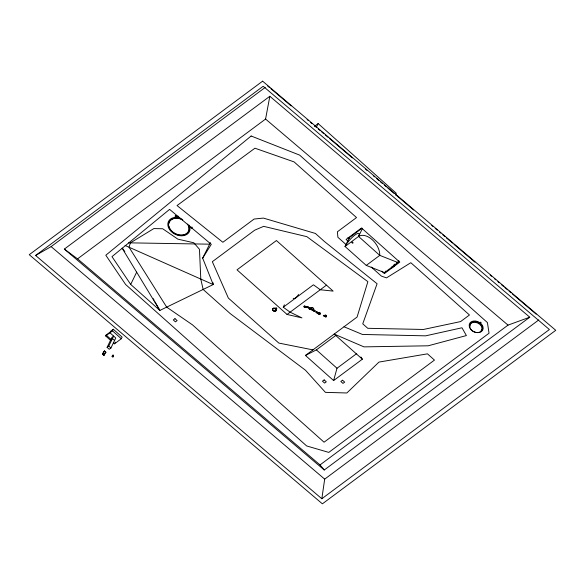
<?xml version="1.0" encoding="UTF-8"?>
<svg xmlns="http://www.w3.org/2000/svg" width="585" height="585" viewBox="0 0 585 585"><rect width="100%" height="100%" fill="white"/><g stroke="black" fill="none" stroke-linecap="round" stroke-linejoin="round"><path stroke-width="0.88" d="M310.891 309.209L311.074 307.871L312.434 307.608L313.684 308.536L313.502 309.874L312.141 310.138L310.891 309.209L311.074 307.871M321.83 498.742L549.395 329.53L263.17 86.258L35.605 255.469L321.83 498.742L324.69 479.13L538.8 319.922M177.986 216.011L177.825 216.94L179.756 217.525M64.335 249.086L77.564 258.848L265.575 119.055L269.831 96.284L529.754 317.202L324.258 470.004L64.335 249.086L269.831 96.284M112.854 357.004L113.388 356.601C111.896 355.731 113.49 355.139 112.042 356.28L112.854 357.004L112.971 356.397M316.039 312.185L316.712 311.593L316.938 312.5L316.039 312.185L316.207 311.637M316.704 312.734L317.319 312.178L317.523 313.019L316.704 312.734L316.865 312.222M317.882 313.56L318.189 312.463L319.366 312.361L320.317 313.209L320.017 314.306L318.832 314.408L317.882 313.56L320.017 314.306M324.609 316.178L324.872 315.264L325.823 315.176L326.591 315.863L326.408 316.631L325.377 316.858L324.609 316.178L324.872 315.264M326.335 316.777L326.591 315.863M312.916 349.888L278.818 343.066L228.362 298.072L212.333 261.692L254.738 230.161L263.645 226.344L306.862 236.669L367.877 281.656L357.077 317.055L305.45 355.446L333.611 380.564L336.997 368.25L356.726 353.581M283.257 307.227L313.421 284.8L320.273 289.743L333.143 291.111L276.434 240.53L237.013 269.839L287.045 314.452L301.918 317.882L290.116 312.171L283.257 307.227L284.361 304.8M110.872 340.587L105.68 335.958L106.126 335.044L110.397 331.87M213.035 282.774L213.203 284.566L159.859 310.438L130.704 284.434L136.685 272.12M105.68 335.958L112.51 330.883L113.307 329.245L122.119 337.106L121.322 338.744L114.492 343.819L113.307 342.759M102.397 354.137L104.437 350.963L105.914 352.272L103.867 355.453L102.397 354.137L104.437 350.963L105.914 352.272L105.124 352.857L105.468 351.943M107.092 347.344L111.947 337.348L113.644 336.082L108.788 346.079L107.092 347.344L109.234 349.26L110.931 347.995L115.786 337.991L109.951 332.785L110.748 331.147L113.307 329.245M103.867 355.453L104.81 353.501M114.492 343.819L115.289 342.181M112.539 355.738L113.066 355.11L113.578 355.57L112.985 356.236M112.759 355.38L113.161 356.082L113.578 355.57M112.839 355.475L113.066 355.11M112.956 355.241L113.351 355.936L112.722 355.366M125.095 245.473L213.203 284.566L202.666 258.139L210.403 242.643M316.558 126.85L318.152 123.581L396.294 193.269L395.497 194.9M303.9 306.774L305.333 307.483L303.9 306.774L304.28 306.021L305.151 306.072L305.641 306.876L304.28 306.021M307.045 307.14L306.672 307.513L306.065 306.971L306.891 306.759L306.971 307.286L306.891 306.759M306.065 306.971L306.438 306.598M306.218 307.352L306.13 306.825M306.672 307.513L306.284 307.205M307.088 307.213L308.266 307.798L307.088 307.213L307.41 306.562L308.522 307.293L307.41 306.562M308.997 308.668L310.584 309.45L309.619 309.399L308.997 308.668L309.406 307.842L310.372 307.9L310.927 308.778L309.406 307.842M311.008 308.017L312.434 307.608M312.141 310.138L313.502 309.874M313.684 308.536L312.361 307.754M313.202 310.759L314.701 311.498L313.202 310.759L313.597 309.97L314.503 310.028L315.022 310.862L313.597 309.97M316.141 311.783L316.712 311.593M316.441 312.544L317.684 312.507M317.107 311.951L316.639 311.739M317.07 313.063L317.523 313.019M318.189 312.463L320.317 313.209M398.919 260.72L398.012 262.585L384.506 272.625L366.261 265.407L345.055 246.497L358.561 236.457L362.444 228.45M323.6 315.805L324.368 316.185L323.6 315.805L323.834 315.33L324.529 315.856L323.834 315.33M324.799 315.41L325.823 315.176M325.377 316.858L326.408 316.631M381.698 271.177L384.382 273.575L385.595 271.089M393.859 266.387L393.332 265.912L391.343 267.396L391.87 267.864L393.859 266.387L394.802 264.449M305.333 307.483L305.706 306.73M308.266 307.798L308.595 307.147M310.584 309.45L311.001 308.631M314.701 311.498L315.096 310.715M324.368 316.185L324.602 315.71M275.988 307.981L275.52 308.317L276.105 308.909L276.376 308.375M202.666 258.139L211.287 244.347L169.606 209.371L111.991 256.632L130.704 284.434M112.042 356.28L112.846 355.658L113.388 356.601M35.605 255.469L51.122 246.614L265.232 87.406M314.496 126.294L318.152 123.581M110.733 339.841L112.437 338.576L114.58 340.485M104.605 351.175L103.655 351.541L103.962 351.812M362.122 228.179L349.34 237.685L345.055 246.497A10.83 2.618 -48.3 0 1 354.934 235.038A10.83 2.618 -48.3 0 1 358.561 236.457A15.561 9.799 53.4 0 1 372.192 239.674A15.561 9.799 53.4 0 1 379.767 255.367L398.012 262.585M287.045 314.452L326.459 285.144M366.261 265.407L379.767 255.367L358.561 236.457M393.661 265.093L395.124 264.003M396.593 262.906L398.794 261.276M384.382 273.575L399.782 262.124L361.501 227.982L346.101 239.433L348.112 241.232M305.45 355.446L316.39 349.874L336.119 335.205M333.611 380.564L362.342 359.197L360.96 356.967M77.564 258.848L320.024 464.921L508.029 325.121L529.754 317.202M275.52 308.317L276.274 307.856L276.859 308.441L276.105 308.909M128.612 242.833L209.445 244.179M306.364 306.745L306.818 306.906M344.009 326.766L362.437 334.459L425.639 335.841L461.974 327.783L466.391 335.563L428.154 345.793L363.972 346.876L334.181 334.079L362.342 359.197M310.964 309.063L312.214 309.991M267.433 85.768L269.517 87.545M270.913 88.73L291.096 105.885M307.11 119.494L308.5 120.678M310.591 122.455L311.98 123.64M314.767 126.002L316.156 127.186M318.247 128.963L320.331 130.74M321.728 131.917L323.812 133.694M325.209 134.879L327.988 137.248M329.384 138.426L352.353 157.95M365.581 169.197L366.97 170.374M373.237 175.705L374.627 176.882M376.718 178.659L378.809 180.436M380.199 181.621L382.29 183.39M384.374 185.167L386.466 186.944M387.855 188.129L394.122 193.452M395.511 194.637L413.61 210.015M431.708 225.4L433.105 226.585M435.189 228.355L437.28 230.132M439.372 231.909L440.761 233.093M442.852 234.863L444.936 236.64M446.326 237.824L452.593 243.148M453.989 244.333L474.866 262.08M490.186 275.096L491.575 276.281M494.362 278.65L495.751 279.835M497.842 281.604L499.232 282.789M501.323 284.566L503.407 286.336M504.804 287.52L507.59 289.889M508.979 291.074L511.071 292.844M512.46 294.028L536.131 314.145M265.575 119.055L508.029 325.121M51.122 246.614L324.69 479.13M347.98 237.547L349.325 238.746M346.057 244.567L337.889 237.283L337.391 231.799L356.528 217.569L294.123 161.921L254.943 148.202L177.043 205.562L222.856 242.278L254.102 219.046L263.396 218.088L315.388 233.444L324.382 241.473L377.091 283.74L362.751 323.827L367.775 328.302L423.452 329.465L460.607 321.582L469.462 314.993L410.831 262.709L386.488 277.882L381.442 276.127L371.234 267.023M325.757 315.322L326.525 316.01M324.682 316.032L325.45 316.712M316.112 312.039L316.514 312.397M316.77 312.587L317.143 312.916M316.39 349.874L336.997 368.25M112.51 330.883L121.322 338.744M106.126 335.044L111.311 339.673M108.788 346.079L110.931 347.995M103.179 353.559L104.649 354.868M320.024 464.921L324.258 470.004M122.821 248.683L124.839 251.689M122.075 248.128L159.859 310.438L155.032 301.816M153.277 298.679L154.155 300.251M192.019 227.082L192.421 228.274L191.573 228.311L191.171 227.119M298.591 294.474A5.455 1.909 -54.2 0 1 293.239 298.321M272.807 310.152A1.989 1.47 25.9 0 1 274.182 308.076A1.989 1.47 25.9 0 1 276.23 310.474A1.989 1.47 25.9 0 1 273.122 310.525M272.815 309.736A1.762 1.302 25.9 0 1 274.211 308.258A1.762 1.302 25.9 0 1 276.098 310.043A1.762 1.302 25.9 0 1 274.043 310.898M273.634 310.693A1.762 1.302 25.9 0 1 273.275 310.423M469.982 326.247A6.537 4.826 25.9 0 1 477.777 322.211A6.537 4.826 25.9 0 1 481.148 330.825M476.504 332.514A7.334 5.419 25.9 0 1 469.857 323.095A7.334 5.419 25.9 0 1 481.85 324.565A7.334 5.419 25.9 0 1 477.111 332.587M189.226 225.174A11.627 8.585 25.9 0 1 181.533 235.814A11.627 8.585 25.9 0 1 167.858 225.137A11.627 8.585 25.9 0 1 179.719 217.752M188.428 225.283A10.727 7.919 25.9 0 1 186.388 233.715A10.727 7.919 25.9 0 1 175.595 233.744M174.974 233.43A10.727 7.919 25.9 0 1 168.919 226.358M168.78 223.455A10.727 7.919 25.9 0 1 182.279 219.382M187.492 224.062A10.727 7.919 25.9 0 1 181.291 235.324A10.727 7.919 25.9 0 1 168.604 224.157A10.727 7.919 25.9 0 1 182.791 219.923M130.396 242.863L129.044 247.228L166.674 307.132L192.472 324.843L324.061 442.194L434.472 360.089L427.467 353.845L378.978 362.078L346.846 392.981L325.414 392.352L305.494 370.246L230.249 313.618L203.141 289.443L200.794 279.067L199.463 249.298L193.818 242.775L177.862 239.148L162.696 228.757L153.848 228.574L130.396 242.863M175.31 215.726L175.098 216.384L176.494 216.925L176.707 216.267L175.31 215.726M352.236 242.146L351.812 242.636L352.726 243.258L353.15 242.768L352.236 242.146M251.14 136.012L105.819 255.228L125.636 284.515L306.664 445.953L328.77 452.402L489.045 333.223L487.415 322.569L299.652 155.12L251.14 136.012M262.614 81.169L29.25 254.694L322.386 503.831L555.75 330.306L262.614 81.169M174.988 318.671L173.292 319.936L175.434 321.852L177.131 320.587L174.988 318.671M324.156 379.899L322.452 381.164L324.595 383.08L326.298 381.815L324.156 379.899M342.539 380.213L340.836 381.478L342.978 383.394L344.682 382.129L342.539 380.213M480.607 322.225L479.854 322.686L480.439 323.271L481.192 322.81L480.607 322.225M272.873 310.35A1.762 1.302 25.9 0 0 275.784 310.832A1.762 1.302 25.9 0 0 274.233 308.536A1.762 1.302 25.9 0 0 272.873 310.35M470.903 329.582A6.537 4.826 25.9 0 0 481.63 330.518A6.537 4.826 25.9 0 0 475.02 322.291A6.537 4.826 25.9 0 0 470.903 329.582"/></g></svg>
